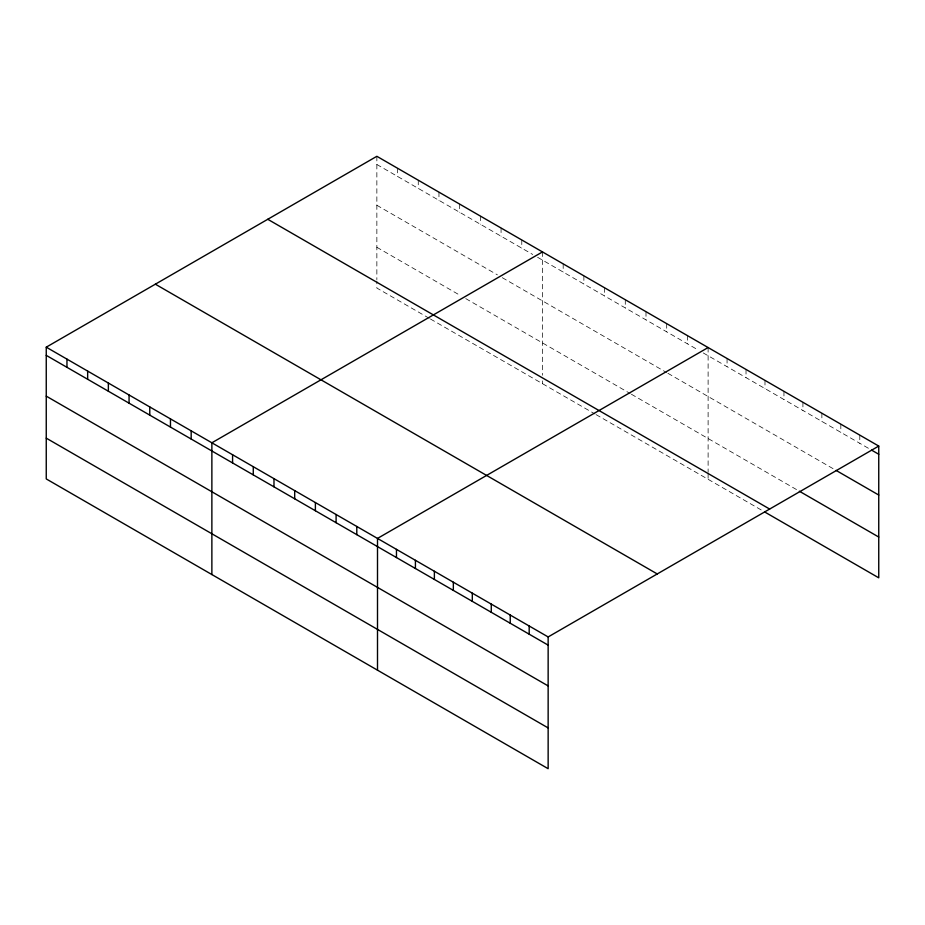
<?xml version="1.0" encoding="UTF-8"?>
<svg xmlns="http://www.w3.org/2000/svg" width="925" height="925" viewBox="0 0 925 925"><rect width="100%" height="100%" fill="white"/><g stroke="black" fill="none" stroke-linecap="round" stroke-linejoin="round"><path stroke-width="0.69" stroke-dasharray="4.62 3.47" d="M376.857 164.488L532.742 254.491M537.61 257.3L698.363 350.113M703.231 352.922L869.269 448.775M376.857 205.269L497.419 274.875M502.287 277.685L666.694 372.602M667.919 373.307L834.905 469.715M376.857 247.287L459.667 295.098M465.761 298.613L630.168 393.53M631.382 394.235L798.171 490.528M429.223 318.292L376.857 288.057L376.857 281.027M430.437 318.998L594.844 413.914M596.07 414.62L762.616 510.773M859.788 435.12L859.788 443.306M840.825 424.17L840.825 432.357M821.874 413.221L821.874 421.418M802.912 402.283L802.912 410.469M783.949 391.333L783.949 399.519M764.987 380.383L764.987 388.569M746.024 369.445L746.024 377.631M727.062 358.495L727.062 366.682M708.111 347.546L708.111 472.27M708.111 473.681L708.111 479.312M687.402 335.59L687.402 343.776M666.694 323.634L666.694 331.832M645.997 311.69L645.997 319.877M625.288 299.735L625.288 307.921M604.592 287.779L604.592 295.965M583.883 275.823L583.883 284.021M563.186 263.879L563.186 272.066M542.478 251.924L542.478 375.249M542.478 380.869L542.478 383.678M521.781 239.968L521.781 248.154M501.072 228.012L501.072 236.199M480.376 216.068L480.376 224.255M459.667 204.113L459.667 212.299M438.959 192.157L438.959 200.343M418.262 180.202L418.262 188.388M397.553 168.258L397.553 176.444M376.857 156.302L376.857 279.627"/><path stroke-width="1.39" d="M46.25 347.176L548.143 636.943L548.143 768.698L46.25 478.93L46.25 347.176L376.857 156.302L878.75 446.07L878.75 577.824L764.987 512.149M542.478 251.924L211.871 442.797L211.871 574.552M708.111 347.546L377.504 538.419L377.504 670.174M548.143 636.943L878.75 446.07M871.639 450.151L878.75 454.256M836.084 470.397L878.75 495.037M799.35 491.21L878.75 537.043M267.753 219.283L769.646 509.051M155.354 284.183L657.247 573.951M46.25 355.362L548.143 645.13M46.25 396.143L548.143 685.911M46.25 438.149L548.143 727.917M529.181 625.994L529.181 634.18M510.23 615.044L510.23 623.23M491.267 604.094L491.267 612.281M472.305 593.156L472.305 601.343M453.342 582.207L453.342 590.393M434.38 571.257L434.38 579.443M415.417 560.307L415.417 568.505M396.467 549.369L396.467 557.555M356.796 526.464L356.796 534.65M336.099 514.508L336.099 522.706M315.39 502.564L315.39 510.75M294.693 490.608L294.693 498.795M273.985 478.653L273.985 486.839M253.277 466.697L253.277 474.883M232.58 454.753L232.58 462.939M191.174 430.842L191.174 439.028M170.466 418.886L170.466 427.072M149.769 406.942L149.769 415.128M129.061 394.987L129.061 403.173M108.364 383.031L108.364 391.217M87.655 371.075L87.655 379.262M66.958 359.12L66.958 367.317"/></g></svg>
